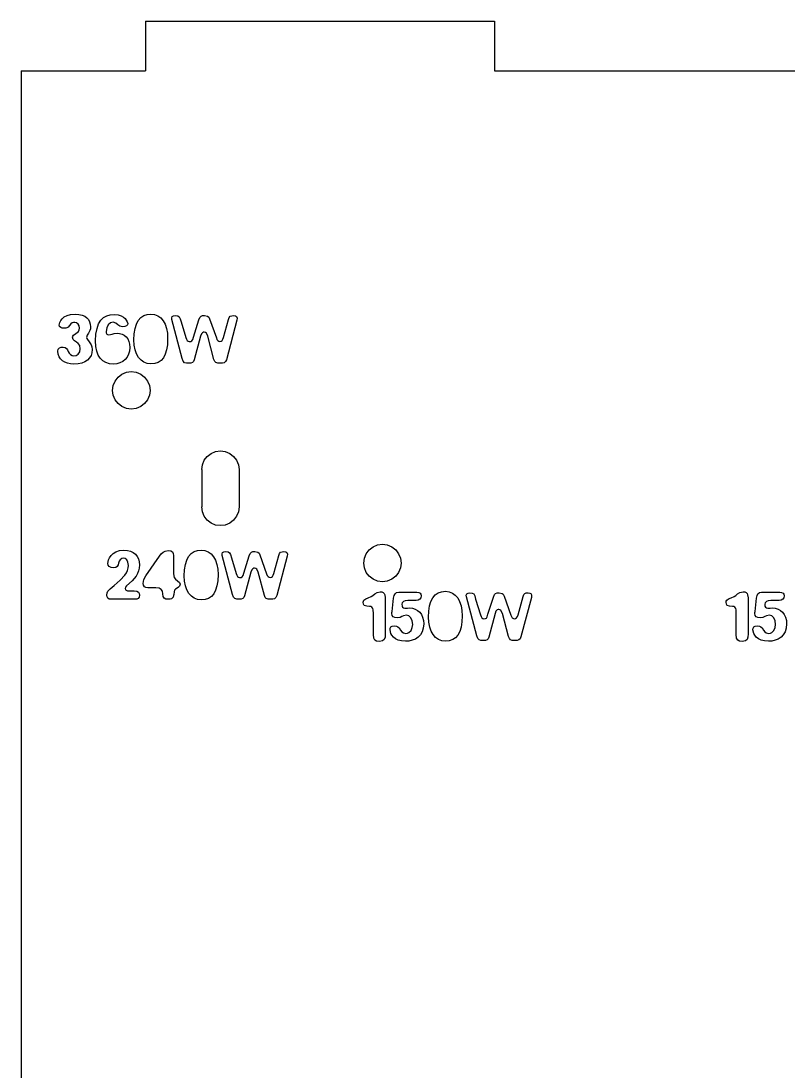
# Model space of a CAD drawing. Header units: metres. Extents: x 234 to 500, y 1534 to 1859.
# Drawn here: x 244.1 to 305.7, y 1705 to 1789.3 of the extents above; entities that cross this region are included whole.
import ezdxf

# ---------------------------------------------------------------- set-up
doc = ezdxf.new("R2010")
doc.units = ezdxf.units.M

msp = doc.modelspace()

# ---------------------------------------------------------------- linework, layer by layer
at = {"layer": 'COMPONENT1'}
for p, q in [((301.105, 1743.015, 0), (301.34, 1743.118, 0)), ((301.34, 1743.118, 0), (301.472, 1743.218, 0)), ((301.472, 1743.218, 0), (301.621, 1743.347, 0)), ((301.621, 1743.347, 0), (301.809, 1743.458, 0)), ((301.809, 1743.458, 0), (302.056, 1743.505, 0)), ((302.056, 1743.505, 0), (302.2, 1743.488, 0)), ((302.2, 1743.488, 0), (302.305, 1743.437, 0)), ((302.305, 1743.437, 0), (302.378, 1743.36, 0)), ((302.378, 1743.36, 0), (302.425, 1743.264, 0)), ((302.425, 1743.264, 0), (302.463, 1743.027, 0)), ((303.135, 1742.989, 0), (303.179, 1743.2, 0)), ((303.179, 1743.2, 0), (303.252, 1743.35, 0)), ((303.252, 1743.35, 0), (303.369, 1743.44, 0)), ((303.369, 1743.44, 0), (303.545, 1743.47, 0)), ((303.545, 1743.47, 0), (305, 1743.47, 0)), ((305, 1743.47, 0), (305.154, 1743.451, 0)), ((305.154, 1743.451, 0), (305.263, 1743.394, 0)), ((305.263, 1743.394, 0), (305.329, 1743.299, 0)), ((305.351, 1743.166, 0), (305.324, 1743.012, 0)), ((305.329, 1743.299, 0), (305.351, 1743.166, 0)), ((300.695, 1742.661, 0), (300.709, 1742.759, 0)), ((300.716, 1742.501, 0), (300.695, 1742.661, 0)), ((300.709, 1742.759, 0), (300.751, 1742.833, 0)), ((300.78, 1742.408, 0), (300.716, 1742.501, 0)), ((300.751, 1742.833, 0), (300.897, 1742.936, 0)), ((300.979, 1742.341, 0), (300.78, 1742.408, 0)), ((300.897, 1742.936, 0), (301.105, 1743.015, 0)), ((301.214, 1742.335, 0), (300.979, 1742.341, 0)), ((301.32, 1742.321, 0), (301.214, 1742.335, 0)), ((301.399, 1742.273, 0), (301.32, 1742.321, 0)), ((301.479, 1742.164, 0), (301.399, 1742.273, 0)), ((302.463, 1743.027, 0), (302.466, 1742.766, 0)), ((302.466, 1742.766, 0), (302.466, 1740.139, 0)), ((303.018, 1741.92, 0), (303.135, 1742.989, 0)), ((303.833, 1742.614, 0), (303.803, 1742.497, 0)), ((303.803, 1742.497, 0), (303.816, 1742.359, 0)), ((303.816, 1742.359, 0), (303.853, 1742.264, 0)), ((303.924, 1742.718, 0), (303.833, 1742.614, 0)), ((303.853, 1742.264, 0), (303.924, 1742.209, 0)), ((304.074, 1742.79, 0), (303.924, 1742.718, 0)), ((304.284, 1742.815, 0), (304.074, 1742.79, 0)), ((304.941, 1742.815, 0), (304.284, 1742.815, 0)), ((305.113, 1742.837, 0), (304.941, 1742.815, 0)), ((305.243, 1742.902, 0), (305.113, 1742.837, 0)), ((305.324, 1743.012, 0), (305.243, 1742.902, 0)), ((301.51, 1742.048, 0), (301.479, 1742.164, 0)), ((301.516, 1741.769, 0), (301.51, 1742.048, 0)), ((301.516, 1740.069, 0), (301.516, 1741.769, 0)), ((303.006, 1741.832, 0), (303.018, 1741.92, 0)), ((303.006, 1741.756, 0), (303.006, 1741.832, 0)), ((303.03, 1741.605, 0), (303.006, 1741.756, 0)), ((303.103, 1741.495, 0), (303.03, 1741.605, 0)), ((303.241, 1741.427, 0), (303.103, 1741.495, 0)), ((303.463, 1741.404, 0), (303.241, 1741.427, 0)), ((303.654, 1741.436, 0), (303.463, 1741.404, 0)), ((303.795, 1741.509, 0), (303.654, 1741.436, 0)), ((303.944, 1741.583, 0), (303.795, 1741.509, 0)), ((303.924, 1742.209, 0), (304.038, 1742.19, 0)), ((304.167, 1741.615, 0), (303.944, 1741.583, 0)), ((304.038, 1742.19, 0), (304.243, 1742.196, 0)), ((304.362, 1741.564, 0), (304.167, 1741.615, 0)), ((304.243, 1742.196, 0), (304.402, 1742.202, 0)), ((304.525, 1741.41, 0), (304.362, 1741.564, 0)), ((304.402, 1742.202, 0), (304.644, 1742.18, 0)), ((304.635, 1741.174, 0), (304.525, 1741.41, 0)), ((304.644, 1742.18, 0), (304.868, 1742.114, 0)), ((304.868, 1742.114, 0), (305.066, 1742.006, 0)), ((305.066, 1742.006, 0), (305.231, 1741.859, 0)), ((305.231, 1741.859, 0), (305.365, 1741.675, 0)), ((305.365, 1741.675, 0), (305.466, 1741.458, 0)), ((305.466, 1741.458, 0), (305.53, 1741.21, 0)), ((302.853, 1740.445, 0), (302.87, 1740.58, 0)), ((302.87, 1740.58, 0), (302.918, 1740.679, 0)), ((302.918, 1740.679, 0), (303.028, 1740.741, 0)), ((303.028, 1740.741, 0), (303.229, 1740.761, 0)), ((303.229, 1740.761, 0), (303.375, 1740.75, 0)), ((303.375, 1740.75, 0), (303.481, 1740.703, 0)), ((303.481, 1740.703, 0), (303.578, 1740.6, 0)), ((303.578, 1740.6, 0), (303.698, 1740.421, 0)), ((304.536, 1740.397, 0), (304.639, 1740.629, 0)), ((304.671, 1740.877, 0), (304.635, 1741.174, 0)), ((304.639, 1740.629, 0), (304.671, 1740.877, 0)), ((305.52, 1740.589, 0), (305.428, 1740.295, 0)), ((305.551, 1740.936, 0), (305.52, 1740.589, 0)), ((305.53, 1741.21, 0), (305.551, 1740.936, 0)), ((301.542, 1739.784, 0), (301.516, 1740.069, 0)), ((301.627, 1739.617, 0), (301.542, 1739.784, 0)), ((302.452, 1739.852, 0), (302.387, 1739.661, 0)), ((302.466, 1740.139, 0), (302.452, 1739.852, 0)), ((302.915, 1740.163, 0), (302.853, 1740.445, 0)), ((302.997, 1740.009, 0), (302.915, 1740.163, 0)), ((303.12, 1739.864, 0), (302.997, 1740.009, 0)), ((303.287, 1739.735, 0), (303.12, 1739.864, 0)), ((303.501, 1739.627, 0), (303.287, 1739.735, 0)), ((303.698, 1740.421, 0), (303.806, 1740.279, 0)), ((303.806, 1740.279, 0), (303.918, 1740.204, 0)), ((303.918, 1740.204, 0), (304.12, 1740.163, 0)), ((304.12, 1740.163, 0), (304.251, 1740.179, 0)), ((304.251, 1740.179, 0), (304.363, 1740.228, 0)), ((304.363, 1740.228, 0), (304.536, 1740.397, 0)), ((304.885, 1739.711, 0), (304.636, 1739.61, 0)), ((305.102, 1739.859, 0), (304.885, 1739.711, 0)), ((305.285, 1740.053, 0), (305.102, 1739.859, 0)), ((305.428, 1740.295, 0), (305.285, 1740.053, 0)), ((301.777, 1739.538, 0), (301.627, 1739.617, 0)), ((301.997, 1739.517, 0), (301.777, 1739.538, 0)), ((302.243, 1739.553, 0), (301.997, 1739.517, 0)), ((302.387, 1739.661, 0), (302.243, 1739.553, 0)), ((303.769, 1739.555, 0), (303.501, 1739.627, 0)), ((304.097, 1739.53, 0), (303.769, 1739.555, 0)), ((304.369, 1739.55, 0), (304.097, 1739.53, 0)), ((304.636, 1739.61, 0), (304.369, 1739.55, 0))]:
    msp.add_line(p, q, dxfattribs=at)
at = {"layer": 'COMPONENT10'}
for p, q in [((271.987, 1743.015, 0), (272.222, 1743.118, 0)), ((272.222, 1743.118, 0), (272.354, 1743.218, 0)), ((272.354, 1743.218, 0), (272.503, 1743.347, 0)), ((272.503, 1743.347, 0), (272.691, 1743.458, 0)), ((272.691, 1743.458, 0), (272.938, 1743.505, 0)), ((272.938, 1743.505, 0), (273.082, 1743.488, 0)), ((273.082, 1743.488, 0), (273.187, 1743.437, 0)), ((273.187, 1743.437, 0), (273.26, 1743.36, 0)), ((273.26, 1743.36, 0), (273.307, 1743.264, 0)), ((273.307, 1743.264, 0), (273.345, 1743.027, 0)), ((274.017, 1742.989, 0), (274.061, 1743.2, 0)), ((274.061, 1743.2, 0), (274.134, 1743.35, 0)), ((274.134, 1743.35, 0), (274.251, 1743.44, 0)), ((274.251, 1743.44, 0), (274.427, 1743.47, 0)), ((274.427, 1743.47, 0), (275.882, 1743.47, 0)), ((275.882, 1743.47, 0), (276.036, 1743.451, 0)), ((276.036, 1743.451, 0), (276.145, 1743.394, 0)), ((276.145, 1743.394, 0), (276.211, 1743.299, 0)), ((276.233, 1743.166, 0), (276.206, 1743.012, 0)), ((276.211, 1743.299, 0), (276.233, 1743.166, 0)), ((277.169, 1743.026, 0), (277.366, 1743.253, 0)), ((277.366, 1743.253, 0), (277.6, 1743.415, 0)), ((277.6, 1743.415, 0), (277.871, 1743.512, 0)), ((277.871, 1743.512, 0), (278.181, 1743.545, 0)), ((278.181, 1743.545, 0), (278.476, 1743.51, 0)), ((278.476, 1743.51, 0), (278.741, 1743.404, 0)), ((278.741, 1743.404, 0), (278.971, 1743.234, 0)), ((278.971, 1743.234, 0), (279.163, 1743.006, 0)), ((279.847, 1743.244, 0), (279.892, 1743.345, 0)), ((279.863, 1743.093, 0), (279.847, 1743.244, 0)), ((280.684, 1739.963, 0), (279.863, 1743.093, 0)), ((279.892, 1743.345, 0), (279.993, 1743.403, 0)), ((279.993, 1743.403, 0), (280.144, 1743.422, 0)), ((280.144, 1743.422, 0), (280.329, 1743.404, 0)), ((280.329, 1743.404, 0), (280.452, 1743.331, 0)), ((280.452, 1743.331, 0), (280.534, 1743.172, 0)), ((280.534, 1743.172, 0), (280.602, 1742.906, 0)), ((281.587, 1741.698, 0), (282.033, 1743.082, 0)), ((282.033, 1743.082, 0), (282.106, 1743.272, 0)), ((282.106, 1743.272, 0), (282.203, 1743.375, 0)), ((282.203, 1743.375, 0), (282.326, 1743.416, 0)), ((282.326, 1743.416, 0), (282.478, 1743.422, 0)), ((282.478, 1743.422, 0), (282.728, 1743.378, 0)), ((282.728, 1743.378, 0), (282.822, 1743.302, 0)), ((282.822, 1743.302, 0), (282.889, 1743.164, 0)), ((282.889, 1743.164, 0), (283.428, 1741.627, 0)), ((284.003, 1741.651, 0), (284.402, 1743.117, 0)), ((284.402, 1743.117, 0), (284.461, 1743.272, 0)), ((284.461, 1743.272, 0), (284.545, 1743.363, 0)), ((284.545, 1743.363, 0), (284.66, 1743.407, 0)), ((284.66, 1743.407, 0), (284.812, 1743.422, 0)), ((284.812, 1743.422, 0), (284.961, 1743.4, 0)), ((284.961, 1743.4, 0), (285.056, 1743.337, 0)), ((285.056, 1743.337, 0), (285.093, 1743.222, 0)), ((285.093, 1743.222, 0), (285.07, 1743.047, 0)), ((271.577, 1742.661, 0), (271.591, 1742.759, 0)), ((271.598, 1742.501, 0), (271.577, 1742.661, 0)), ((271.591, 1742.759, 0), (271.633, 1742.833, 0)), ((271.662, 1742.408, 0), (271.598, 1742.501, 0)), ((271.633, 1742.833, 0), (271.779, 1742.936, 0)), ((271.861, 1742.341, 0), (271.662, 1742.408, 0)), ((271.779, 1742.936, 0), (271.987, 1743.015, 0)), ((272.096, 1742.335, 0), (271.861, 1742.341, 0)), ((272.202, 1742.321, 0), (272.096, 1742.335, 0)), ((272.281, 1742.273, 0), (272.202, 1742.321, 0)), ((272.361, 1742.164, 0), (272.281, 1742.273, 0)), ((273.345, 1743.027, 0), (273.348, 1742.766, 0)), ((273.348, 1742.766, 0), (273.348, 1740.139, 0)), ((273.9, 1741.92, 0), (274.017, 1742.989, 0)), ((274.715, 1742.614, 0), (274.685, 1742.497, 0)), ((274.685, 1742.497, 0), (274.698, 1742.359, 0)), ((274.698, 1742.359, 0), (274.735, 1742.264, 0)), ((274.806, 1742.718, 0), (274.715, 1742.614, 0)), ((274.735, 1742.264, 0), (274.806, 1742.209, 0)), ((274.956, 1742.79, 0), (274.806, 1742.718, 0)), ((275.166, 1742.815, 0), (274.956, 1742.79, 0)), ((275.823, 1742.815, 0), (275.166, 1742.815, 0)), ((275.995, 1742.837, 0), (275.823, 1742.815, 0)), ((276.125, 1742.902, 0), (275.995, 1742.837, 0)), ((276.206, 1743.012, 0), (276.125, 1742.902, 0)), ((276.837, 1741.96, 0), (276.903, 1742.379, 0)), ((276.903, 1742.379, 0), (277.014, 1742.735, 0)), ((277.014, 1742.735, 0), (277.169, 1743.026, 0)), ((279.163, 1743.006, 0), (279.316, 1742.721, 0)), ((279.316, 1742.721, 0), (279.43, 1742.384, 0)), ((279.43, 1742.384, 0), (279.5, 1741.999, 0)), ((280.602, 1742.906, 0), (280.989, 1741.651, 0)), ((285.07, 1743.047, 0), (284.238, 1739.881, 0)), ((272.392, 1742.048, 0), (272.361, 1742.164, 0)), ((272.398, 1741.769, 0), (272.392, 1742.048, 0)), ((272.398, 1740.069, 0), (272.398, 1741.769, 0)), ((273.888, 1741.832, 0), (273.9, 1741.92, 0)), ((273.888, 1741.756, 0), (273.888, 1741.832, 0)), ((273.912, 1741.605, 0), (273.888, 1741.756, 0)), ((273.985, 1741.495, 0), (273.912, 1741.605, 0)), ((274.123, 1741.427, 0), (273.985, 1741.495, 0)), ((274.345, 1741.404, 0), (274.123, 1741.427, 0)), ((274.536, 1741.436, 0), (274.345, 1741.404, 0)), ((274.677, 1741.509, 0), (274.536, 1741.436, 0)), ((274.826, 1741.583, 0), (274.677, 1741.509, 0)), ((274.806, 1742.209, 0), (274.92, 1742.19, 0)), ((275.049, 1741.615, 0), (274.826, 1741.583, 0)), ((274.92, 1742.19, 0), (275.125, 1742.196, 0)), ((275.244, 1741.564, 0), (275.049, 1741.615, 0)), ((275.125, 1742.196, 0), (275.284, 1742.202, 0)), ((275.407, 1741.41, 0), (275.244, 1741.564, 0)), ((275.284, 1742.202, 0), (275.526, 1742.18, 0)), ((275.517, 1741.174, 0), (275.407, 1741.41, 0)), ((275.526, 1742.18, 0), (275.75, 1742.114, 0)), ((275.75, 1742.114, 0), (275.948, 1742.006, 0)), ((275.948, 1742.006, 0), (276.113, 1741.859, 0)), ((276.113, 1741.859, 0), (276.247, 1741.675, 0)), ((276.247, 1741.675, 0), (276.348, 1741.458, 0)), ((276.348, 1741.458, 0), (276.412, 1741.21, 0)), ((276.815, 1741.476, 0), (276.837, 1741.96, 0)), ((276.84, 1741.056, 0), (276.815, 1741.476, 0)), ((279.5, 1741.999, 0), (279.524, 1741.57, 0)), ((279.524, 1741.57, 0), (279.503, 1741.082, 0)), ((280.989, 1741.651, 0), (281.034, 1741.516, 0)), ((281.034, 1741.516, 0), (281.097, 1741.416, 0)), ((281.097, 1741.416, 0), (281.174, 1741.355, 0)), ((281.385, 1741.346, 0), (281.47, 1741.393, 0)), ((281.47, 1741.393, 0), (281.531, 1741.501, 0)), ((281.531, 1741.501, 0), (281.587, 1741.698, 0)), ((282.162, 1741.757, 0), (281.657, 1739.869, 0)), ((282.232, 1741.942, 0), (282.162, 1741.757, 0)), ((282.317, 1742.042, 0), (282.232, 1741.942, 0)), ((282.396, 1742.08, 0), (282.317, 1742.042, 0)), ((282.455, 1742.086, 0), (282.396, 1742.08, 0)), ((282.548, 1742.065, 0), (282.455, 1742.086, 0)), ((282.628, 1742.004, 0), (282.548, 1742.065, 0)), ((282.748, 1741.769, 0), (282.628, 1742.004, 0)), ((283.241, 1739.904, 0), (282.748, 1741.769, 0)), ((283.428, 1741.627, 0), (283.474, 1741.506, 0)), ((283.474, 1741.506, 0), (283.543, 1741.413, 0)), ((283.543, 1741.413, 0), (283.627, 1741.354, 0)), ((283.807, 1741.355, 0), (283.889, 1741.416, 0)), ((283.889, 1741.416, 0), (283.957, 1741.516, 0)), ((283.957, 1741.516, 0), (284.003, 1741.651, 0)), ((273.735, 1740.445, 0), (273.752, 1740.58, 0)), ((273.752, 1740.58, 0), (273.8, 1740.679, 0)), ((273.8, 1740.679, 0), (273.91, 1740.741, 0)), ((273.91, 1740.741, 0), (274.111, 1740.761, 0)), ((274.111, 1740.761, 0), (274.257, 1740.75, 0)), ((274.257, 1740.75, 0), (274.363, 1740.703, 0)), ((274.363, 1740.703, 0), (274.46, 1740.6, 0)), ((274.46, 1740.6, 0), (274.58, 1740.421, 0)), ((275.418, 1740.397, 0), (275.521, 1740.629, 0)), ((275.553, 1740.877, 0), (275.517, 1741.174, 0)), ((275.521, 1740.629, 0), (275.553, 1740.877, 0)), ((276.402, 1740.589, 0), (276.31, 1740.295, 0)), ((276.433, 1740.936, 0), (276.402, 1740.589, 0)), ((276.412, 1741.21, 0), (276.433, 1740.936, 0)), ((276.914, 1740.676, 0), (276.84, 1741.056, 0)), ((277.033, 1740.343, 0), (276.914, 1740.676, 0)), ((279.439, 1740.664, 0), (279.333, 1740.313, 0)), ((279.503, 1741.082, 0), (279.439, 1740.664, 0)), ((281.174, 1741.355, 0), (281.259, 1741.334, 0)), ((281.259, 1741.334, 0), (281.385, 1741.346, 0)), ((283.627, 1741.354, 0), (283.721, 1741.334, 0)), ((283.721, 1741.334, 0), (283.807, 1741.355, 0)), ((272.424, 1739.784, 0), (272.398, 1740.069, 0)), ((272.509, 1739.617, 0), (272.424, 1739.784, 0)), ((273.334, 1739.852, 0), (273.269, 1739.661, 0)), ((273.348, 1740.139, 0), (273.334, 1739.852, 0)), ((273.797, 1740.163, 0), (273.735, 1740.445, 0)), ((273.879, 1740.009, 0), (273.797, 1740.163, 0)), ((274.002, 1739.864, 0), (273.879, 1740.009, 0)), ((274.169, 1739.735, 0), (274.002, 1739.864, 0)), ((274.383, 1739.627, 0), (274.169, 1739.735, 0)), ((274.58, 1740.421, 0), (274.688, 1740.279, 0)), ((274.688, 1740.279, 0), (274.8, 1740.204, 0)), ((274.8, 1740.204, 0), (275.002, 1740.163, 0)), ((275.002, 1740.163, 0), (275.133, 1740.179, 0)), ((275.133, 1740.179, 0), (275.245, 1740.228, 0)), ((275.245, 1740.228, 0), (275.418, 1740.397, 0)), ((275.767, 1739.711, 0), (275.518, 1739.61, 0)), ((275.984, 1739.859, 0), (275.767, 1739.711, 0)), ((276.167, 1740.053, 0), (275.984, 1739.859, 0)), ((276.31, 1740.295, 0), (276.167, 1740.053, 0)), ((277.19, 1740.064, 0), (277.033, 1740.343, 0)), ((277.384, 1739.84, 0), (277.19, 1740.064, 0)), ((277.615, 1739.674, 0), (277.384, 1739.84, 0)), ((278.992, 1739.815, 0), (278.759, 1739.66, 0)), ((279.184, 1740.031, 0), (278.992, 1739.815, 0)), ((279.333, 1740.313, 0), (279.184, 1740.031, 0)), ((280.769, 1739.752, 0), (280.684, 1739.963, 0)), ((280.883, 1739.641, 0), (280.769, 1739.752, 0)), ((281.602, 1739.731, 0), (281.517, 1739.643, 0)), ((281.657, 1739.869, 0), (281.602, 1739.731, 0)), ((283.307, 1739.744, 0), (283.241, 1739.904, 0)), ((283.399, 1739.649, 0), (283.307, 1739.744, 0)), ((284.167, 1739.723, 0), (284.062, 1739.638, 0)), ((284.238, 1739.881, 0), (284.167, 1739.723, 0)), ((272.659, 1739.538, 0), (272.509, 1739.617, 0)), ((272.879, 1739.517, 0), (272.659, 1739.538, 0)), ((273.125, 1739.553, 0), (272.879, 1739.517, 0)), ((273.269, 1739.661, 0), (273.125, 1739.553, 0)), ((274.651, 1739.555, 0), (274.383, 1739.627, 0)), ((274.979, 1739.53, 0), (274.651, 1739.555, 0)), ((275.251, 1739.55, 0), (274.979, 1739.53, 0)), ((275.518, 1739.61, 0), (275.251, 1739.55, 0)), ((277.877, 1739.571, 0), (277.615, 1739.674, 0)), ((278.163, 1739.536, 0), (277.877, 1739.571, 0)), ((278.482, 1739.567, 0), (278.163, 1739.536, 0)), ((278.759, 1739.66, 0), (278.482, 1739.567, 0)), ((281.024, 1739.597, 0), (280.883, 1739.641, 0)), ((281.188, 1739.588, 0), (281.024, 1739.597, 0)), ((281.382, 1739.599, 0), (281.188, 1739.588, 0)), ((281.517, 1739.643, 0), (281.382, 1739.599, 0)), ((283.538, 1739.603, 0), (283.399, 1739.649, 0)), ((283.745, 1739.588, 0), (283.538, 1739.603, 0)), ((283.921, 1739.6, 0), (283.745, 1739.588, 0)), ((284.062, 1739.638, 0), (283.921, 1739.6, 0))]:
    msp.add_line(p, q, dxfattribs=at)
at = {"layer": 'COMPONENT2'}
for p, q in [((251.351, 1746.418, 0), (251.523, 1746.582, 0)), ((251.523, 1746.582, 0), (251.744, 1746.722, 0)), ((251.744, 1746.722, 0), (252.022, 1746.819, 0)), ((252.022, 1746.819, 0), (252.366, 1746.851, 0)), ((252.366, 1746.851, 0), (252.658, 1746.828, 0)), ((252.658, 1746.828, 0), (252.914, 1746.76, 0)), ((252.914, 1746.76, 0), (253.131, 1746.652, 0)), ((253.131, 1746.652, 0), (253.309, 1746.511, 0)), ((253.309, 1746.511, 0), (253.448, 1746.338, 0)), ((255.228, 1746.359, 0), (255.372, 1746.553, 0)), ((255.372, 1746.553, 0), (255.519, 1746.691, 0)), ((255.519, 1746.691, 0), (255.7, 1746.776, 0)), ((255.7, 1746.776, 0), (255.944, 1746.805, 0)), ((255.944, 1746.805, 0), (256.136, 1746.78, 0)), ((256.136, 1746.78, 0), (256.266, 1746.705, 0)), ((256.266, 1746.705, 0), (256.341, 1746.584, 0)), ((256.341, 1746.584, 0), (256.366, 1746.418, 0)), ((257.575, 1746.338, 0), (257.772, 1746.565, 0)), ((257.772, 1746.565, 0), (258.006, 1746.727, 0)), ((258.006, 1746.727, 0), (258.277, 1746.824, 0)), ((258.277, 1746.824, 0), (258.587, 1746.857, 0)), ((258.587, 1746.857, 0), (258.882, 1746.821, 0)), ((258.882, 1746.821, 0), (259.147, 1746.716, 0)), ((259.147, 1746.716, 0), (259.377, 1746.546, 0)), ((259.377, 1746.546, 0), (259.569, 1746.317, 0)), ((260.253, 1746.556, 0), (260.298, 1746.657, 0)), ((260.269, 1746.405, 0), (260.253, 1746.556, 0)), ((260.298, 1746.657, 0), (260.399, 1746.714, 0)), ((260.399, 1746.714, 0), (260.55, 1746.734, 0)), ((260.55, 1746.734, 0), (260.735, 1746.716, 0)), ((260.735, 1746.716, 0), (260.858, 1746.643, 0)), ((260.858, 1746.643, 0), (260.94, 1746.484, 0)), ((260.94, 1746.484, 0), (261.008, 1746.218, 0)), ((262.439, 1746.393, 0), (262.512, 1746.584, 0)), ((262.512, 1746.584, 0), (262.609, 1746.687, 0)), ((262.609, 1746.687, 0), (262.732, 1746.728, 0)), ((262.732, 1746.728, 0), (262.884, 1746.734, 0)), ((262.884, 1746.734, 0), (263.134, 1746.69, 0)), ((263.134, 1746.69, 0), (263.228, 1746.614, 0)), ((263.228, 1746.614, 0), (263.295, 1746.476, 0)), ((263.295, 1746.476, 0), (263.834, 1744.939, 0)), ((264.808, 1746.429, 0), (264.867, 1746.584, 0)), ((264.867, 1746.584, 0), (264.951, 1746.675, 0)), ((264.951, 1746.675, 0), (265.066, 1746.719, 0)), ((265.066, 1746.719, 0), (265.218, 1746.734, 0)), ((265.218, 1746.734, 0), (265.367, 1746.712, 0)), ((265.367, 1746.712, 0), (265.462, 1746.649, 0)), ((265.462, 1746.649, 0), (265.499, 1746.533, 0)), ((265.499, 1746.533, 0), (265.476, 1746.358, 0)), ((251.087, 1745.773, 0), (251.146, 1746.06, 0)), ((251.117, 1745.632, 0), (251.087, 1745.773, 0)), ((251.207, 1745.524, 0), (251.117, 1745.632, 0)), ((251.146, 1746.06, 0), (251.226, 1746.241, 0)), ((251.226, 1746.241, 0), (251.351, 1746.418, 0)), ((251.908, 1745.662, 0), (251.844, 1745.544, 0)), ((251.943, 1745.797, 0), (251.908, 1745.662, 0)), ((251.996, 1745.953, 0), (251.943, 1745.797, 0)), ((252.084, 1746.081, 0), (251.996, 1745.953, 0)), ((252.201, 1746.167, 0), (252.084, 1746.081, 0)), ((252.342, 1746.195, 0), (252.201, 1746.167, 0)), ((252.483, 1746.166, 0), (252.342, 1746.195, 0)), ((252.612, 1746.069, 0), (252.483, 1746.166, 0)), ((252.706, 1745.887, 0), (252.612, 1746.069, 0)), ((252.741, 1745.609, 0), (252.706, 1745.887, 0)), ((252.723, 1745.416, 0), (252.741, 1745.609, 0)), ((253.448, 1746.338, 0), (253.549, 1746.138, 0)), ((253.549, 1746.138, 0), (253.611, 1745.916, 0)), ((253.611, 1745.916, 0), (253.631, 1745.678, 0)), ((253.631, 1745.678, 0), (253.614, 1745.412, 0)), ((254.138, 1744.788, 0), (255.228, 1746.359, 0)), ((256.366, 1746.418, 0), (256.366, 1744.975, 0)), ((257.243, 1745.272, 0), (257.309, 1745.691, 0)), ((257.309, 1745.691, 0), (257.42, 1746.047, 0)), ((257.42, 1746.047, 0), (257.575, 1746.338, 0)), ((259.569, 1746.317, 0), (259.722, 1746.033, 0)), ((259.722, 1746.033, 0), (259.836, 1745.696, 0)), ((259.836, 1745.696, 0), (259.906, 1745.311, 0)), ((261.09, 1743.275, 0), (260.269, 1746.405, 0)), ((261.008, 1746.218, 0), (261.395, 1744.963, 0)), ((261.993, 1745.01, 0), (262.439, 1746.393, 0)), ((264.409, 1744.963, 0), (264.808, 1746.429, 0)), ((265.476, 1746.358, 0), (264.644, 1743.193, 0)), ((251.358, 1745.456, 0), (251.207, 1745.524, 0)), ((251.568, 1745.433, 0), (251.358, 1745.456, 0)), ((251.735, 1745.462, 0), (251.568, 1745.433, 0)), ((251.844, 1745.544, 0), (251.735, 1745.462, 0)), ((252.091, 1744.444, 0), (252.451, 1744.844, 0)), ((252.451, 1744.844, 0), (252.578, 1745.033, 0)), ((252.578, 1745.033, 0), (252.668, 1745.224, 0)), ((252.668, 1745.224, 0), (252.723, 1745.416, 0)), ((253.365, 1744.763, 0), (253.037, 1744.382, 0)), ((253.48, 1744.963, 0), (253.365, 1744.763, 0)), ((253.564, 1745.177, 0), (253.48, 1744.963, 0)), ((253.614, 1745.412, 0), (253.564, 1745.177, 0)), ((253.974, 1744.477, 0), (254.138, 1744.788, 0)), ((256.366, 1744.975, 0), (256.374, 1744.794, 0)), ((256.374, 1744.794, 0), (256.415, 1744.638, 0)), ((257.221, 1744.788, 0), (257.243, 1745.272, 0)), ((257.246, 1744.368, 0), (257.221, 1744.788, 0)), ((259.906, 1745.311, 0), (259.93, 1744.882, 0)), ((259.93, 1744.882, 0), (259.909, 1744.394, 0)), ((261.395, 1744.963, 0), (261.44, 1744.828, 0)), ((261.44, 1744.828, 0), (261.503, 1744.728, 0)), ((261.876, 1744.705, 0), (261.937, 1744.813, 0)), ((261.937, 1744.813, 0), (261.993, 1745.01, 0)), ((262.568, 1745.069, 0), (262.063, 1743.181, 0)), ((262.638, 1745.254, 0), (262.568, 1745.069, 0)), ((262.723, 1745.354, 0), (262.638, 1745.254, 0)), ((262.802, 1745.392, 0), (262.723, 1745.354, 0)), ((262.861, 1745.398, 0), (262.802, 1745.392, 0)), ((262.954, 1745.377, 0), (262.861, 1745.398, 0)), ((263.034, 1745.316, 0), (262.954, 1745.377, 0)), ((263.154, 1745.081, 0), (263.034, 1745.316, 0)), ((263.647, 1743.216, 0), (263.154, 1745.081, 0)), ((263.834, 1744.939, 0), (263.88, 1744.818, 0)), ((263.88, 1744.818, 0), (263.949, 1744.725, 0)), ((264.295, 1744.728, 0), (264.363, 1744.828, 0)), ((264.363, 1744.828, 0), (264.409, 1744.963, 0)), ((251.272, 1743.735, 0), (251.592, 1744.002, 0)), ((251.592, 1744.002, 0), (252.091, 1744.444, 0)), ((252.589, 1743.977, 0), (252.495, 1743.869, 0)), ((253.037, 1744.382, 0), (252.589, 1743.977, 0)), ((253.927, 1744.166, 0), (253.974, 1744.477, 0)), ((253.95, 1744.023, 0), (253.927, 1744.166, 0)), ((254.02, 1743.911, 0), (253.95, 1744.023, 0)), ((254.138, 1743.839, 0), (254.02, 1743.911, 0)), ((256.415, 1744.638, 0), (256.509, 1744.503, 0)), ((256.509, 1744.503, 0), (256.682, 1744.389, 0)), ((256.682, 1744.389, 0), (256.835, 1744.257, 0)), ((256.852, 1743.967, 0), (256.77, 1743.873, 0)), ((256.835, 1744.257, 0), (256.881, 1744.108, 0)), ((256.881, 1744.108, 0), (256.852, 1743.967, 0)), ((257.32, 1743.988, 0), (257.246, 1744.368, 0)), ((257.439, 1743.655, 0), (257.32, 1743.988, 0)), ((259.845, 1743.975, 0), (259.739, 1743.625, 0)), ((259.909, 1744.394, 0), (259.845, 1743.975, 0)), ((261.503, 1744.728, 0), (261.58, 1744.666, 0)), ((261.58, 1744.666, 0), (261.665, 1744.646, 0)), ((261.665, 1744.646, 0), (261.791, 1744.658, 0)), ((261.791, 1744.658, 0), (261.876, 1744.705, 0)), ((263.949, 1744.725, 0), (264.033, 1744.666, 0)), ((264.033, 1744.666, 0), (264.127, 1744.646, 0)), ((264.127, 1744.646, 0), (264.213, 1744.666, 0)), ((264.213, 1744.666, 0), (264.295, 1744.728, 0)), ((251.017, 1743.228, 0), (251.032, 1743.413, 0)), ((251.038, 1743.092, 0), (251.017, 1743.228, 0)), ((251.032, 1743.413, 0), (251.102, 1743.562, 0)), ((251.099, 1742.988, 0), (251.038, 1743.092, 0)), ((251.102, 1743.562, 0), (251.272, 1743.735, 0)), ((252.495, 1743.869, 0), (252.472, 1743.766, 0)), ((252.472, 1743.766, 0), (252.519, 1743.649, 0)), ((252.519, 1743.649, 0), (252.656, 1743.59, 0)), ((252.656, 1743.59, 0), (252.885, 1743.57, 0)), ((252.885, 1743.57, 0), (253.21, 1743.567, 0)), ((253.21, 1743.567, 0), (253.412, 1743.543, 0)), ((253.412, 1743.543, 0), (253.541, 1743.47, 0)), ((253.607, 1743.08, 0), (253.535, 1742.976, 0)), ((253.541, 1743.47, 0), (253.609, 1743.364, 0)), ((253.631, 1743.239, 0), (253.607, 1743.08, 0)), ((253.609, 1743.364, 0), (253.631, 1743.239, 0)), ((254.302, 1743.814, 0), (254.138, 1743.839, 0)), ((254.947, 1743.814, 0), (254.302, 1743.814, 0)), ((255.21, 1743.784, 0), (254.947, 1743.814, 0)), ((255.378, 1743.694, 0), (255.21, 1743.784, 0)), ((255.468, 1743.547, 0), (255.378, 1743.694, 0)), ((255.498, 1743.345, 0), (255.468, 1743.547, 0)), ((255.525, 1743.128, 0), (255.498, 1743.345, 0)), ((255.607, 1742.993, 0), (255.525, 1743.128, 0)), ((256.33, 1743.067, 0), (256.207, 1742.949, 0)), ((256.368, 1743.202, 0), (256.33, 1743.067, 0)), ((256.377, 1743.298, 0), (256.368, 1743.202, 0)), ((256.409, 1743.512, 0), (256.377, 1743.298, 0)), ((256.447, 1743.625, 0), (256.409, 1743.512, 0)), ((256.518, 1743.709, 0), (256.447, 1743.625, 0)), ((256.653, 1743.797, 0), (256.518, 1743.709, 0)), ((256.77, 1743.873, 0), (256.653, 1743.797, 0)), ((257.596, 1743.376, 0), (257.439, 1743.655, 0)), ((257.79, 1743.152, 0), (257.596, 1743.376, 0)), ((258.021, 1742.986, 0), (257.79, 1743.152, 0)), ((259.398, 1743.127, 0), (259.165, 1742.972, 0)), ((259.59, 1743.343, 0), (259.398, 1743.127, 0)), ((259.739, 1743.625, 0), (259.59, 1743.343, 0)), ((261.175, 1743.064, 0), (261.09, 1743.275, 0)), ((262.063, 1743.181, 0), (262.008, 1743.043, 0)), ((263.713, 1743.056, 0), (263.647, 1743.216, 0)), ((264.644, 1743.193, 0), (264.573, 1743.035, 0)), ((251.199, 1742.922, 0), (251.099, 1742.988, 0)), ((251.334, 1742.9, 0), (251.199, 1742.922, 0)), ((253.28, 1742.9, 0), (251.334, 1742.9, 0)), ((253.422, 1742.919, 0), (253.28, 1742.9, 0)), ((253.535, 1742.976, 0), (253.422, 1742.919, 0)), ((255.745, 1742.923, 0), (255.607, 1742.993, 0)), ((255.944, 1742.9, 0), (255.745, 1742.923, 0)), ((256.097, 1742.912, 0), (255.944, 1742.9, 0)), ((256.207, 1742.949, 0), (256.097, 1742.912, 0)), ((258.283, 1742.882, 0), (258.021, 1742.986, 0)), ((258.569, 1742.848, 0), (258.283, 1742.882, 0)), ((258.888, 1742.879, 0), (258.569, 1742.848, 0)), ((259.165, 1742.972, 0), (258.888, 1742.879, 0)), ((261.289, 1742.952, 0), (261.175, 1743.064, 0)), ((261.43, 1742.908, 0), (261.289, 1742.952, 0)), ((261.594, 1742.9, 0), (261.43, 1742.908, 0)), ((261.788, 1742.911, 0), (261.594, 1742.9, 0)), ((261.923, 1742.955, 0), (261.788, 1742.911, 0)), ((262.008, 1743.043, 0), (261.923, 1742.955, 0)), ((263.805, 1742.961, 0), (263.713, 1743.056, 0)), ((263.944, 1742.915, 0), (263.805, 1742.961, 0)), ((264.151, 1742.9, 0), (263.944, 1742.915, 0)), ((264.327, 1742.912, 0), (264.151, 1742.9, 0)), ((264.468, 1742.949, 0), (264.327, 1742.912, 0)), ((264.573, 1743.035, 0), (264.468, 1742.949, 0))]:
    msp.add_line(p, q, dxfattribs=at)
at = {"layer": 'COMPONENT6'}
for p, q in [((247.196, 1764.916, 0), (247.245, 1765.126, 0)), ((247.245, 1765.126, 0), (247.317, 1765.274, 0)), ((247.317, 1765.274, 0), (247.433, 1765.422, 0)), ((247.433, 1765.422, 0), (247.598, 1765.562, 0)), ((247.598, 1765.562, 0), (247.817, 1765.683, 0)), ((247.817, 1765.683, 0), (248.102, 1765.766, 0)), ((248.134, 1765.015, 0), (248.005, 1764.869, 0)), ((248.102, 1765.766, 0), (248.462, 1765.794, 0)), ((248.234, 1765.094, 0), (248.134, 1765.015, 0)), ((248.327, 1765.124, 0), (248.234, 1765.094, 0)), ((248.439, 1765.127, 0), (248.327, 1765.124, 0)), ((248.585, 1765.094, 0), (248.439, 1765.127, 0)), ((248.462, 1765.794, 0), (248.763, 1765.775, 0)), ((248.706, 1764.995, 0), (248.585, 1765.094, 0)), ((248.787, 1764.847, 0), (248.706, 1764.995, 0)), ((248.763, 1765.775, 0), (249.019, 1765.718, 0)), ((249.019, 1765.718, 0), (249.233, 1765.626, 0)), ((249.233, 1765.626, 0), (249.406, 1765.504, 0)), ((249.406, 1765.504, 0), (249.538, 1765.353, 0)), ((249.538, 1765.353, 0), (249.631, 1765.178, 0)), ((249.631, 1765.178, 0), (249.686, 1764.984, 0)), ((249.686, 1764.984, 0), (249.705, 1764.774, 0)), ((250.223, 1764.643, 0), (250.353, 1765.011, 0)), ((250.353, 1765.011, 0), (250.528, 1765.302, 0)), ((250.528, 1765.302, 0), (250.744, 1765.518, 0)), ((250.744, 1765.518, 0), (251, 1765.662, 0)), ((251, 1765.662, 0), (251.289, 1765.744, 0)), ((251.314, 1765.082, 0), (251.129, 1764.927, 0)), ((251.289, 1765.744, 0), (251.604, 1765.771, 0)), ((251.522, 1765.138, 0), (251.314, 1765.082, 0)), ((251.727, 1765.079, 0), (251.522, 1765.138, 0)), ((251.604, 1765.771, 0), (251.913, 1765.745, 0)), ((251.897, 1764.939, 0), (251.727, 1765.079, 0)), ((251.913, 1765.745, 0), (252.158, 1765.668, 0)), ((252.158, 1765.668, 0), (252.347, 1765.558, 0)), ((252.347, 1765.558, 0), (252.487, 1765.434, 0)), ((252.487, 1765.434, 0), (252.642, 1765.182, 0)), ((252.642, 1765.182, 0), (252.683, 1765.033, 0)), ((252.683, 1765.033, 0), (252.66, 1764.927, 0)), ((253.271, 1764.634, 0), (253.382, 1764.989, 0)), ((253.382, 1764.989, 0), (253.537, 1765.281, 0)), ((253.537, 1765.281, 0), (253.733, 1765.508, 0)), ((253.733, 1765.508, 0), (253.967, 1765.67, 0)), ((253.967, 1765.67, 0), (254.239, 1765.767, 0)), ((254.239, 1765.767, 0), (254.549, 1765.799, 0)), ((254.549, 1765.799, 0), (254.844, 1765.764, 0)), ((254.844, 1765.764, 0), (255.109, 1765.659, 0)), ((255.109, 1765.659, 0), (255.339, 1765.489, 0)), ((255.339, 1765.489, 0), (255.531, 1765.26, 0)), ((255.531, 1765.26, 0), (255.684, 1764.976, 0)), ((256.214, 1765.499, 0), (256.26, 1765.6, 0)), ((256.231, 1765.348, 0), (256.214, 1765.499, 0)), ((257.051, 1762.218, 0), (256.231, 1765.348, 0)), ((256.26, 1765.6, 0), (256.361, 1765.657, 0)), ((256.361, 1765.657, 0), (256.512, 1765.676, 0)), ((256.512, 1765.676, 0), (256.697, 1765.659, 0)), ((256.697, 1765.659, 0), (256.82, 1765.585, 0)), ((256.82, 1765.585, 0), (256.902, 1765.427, 0)), ((256.902, 1765.427, 0), (256.969, 1765.16, 0)), ((256.969, 1765.16, 0), (257.356, 1763.905, 0)), ((257.955, 1763.952, 0), (258.4, 1765.336, 0)), ((258.4, 1765.336, 0), (258.474, 1765.527, 0)), ((258.474, 1765.527, 0), (258.57, 1765.629, 0)), ((258.57, 1765.629, 0), (258.693, 1765.671, 0)), ((258.693, 1765.671, 0), (258.846, 1765.676, 0)), ((258.846, 1765.676, 0), (259.095, 1765.632, 0)), ((259.095, 1765.632, 0), (259.19, 1765.557, 0)), ((259.19, 1765.557, 0), (259.256, 1765.418, 0)), ((259.256, 1765.418, 0), (259.796, 1763.882, 0)), ((260.371, 1763.905, 0), (260.769, 1765.371, 0)), ((261.438, 1765.301, 0), (260.605, 1762.136, 0)), ((260.769, 1765.371, 0), (260.829, 1765.527, 0)), ((260.829, 1765.527, 0), (260.913, 1765.618, 0)), ((260.913, 1765.618, 0), (261.028, 1765.662, 0)), ((261.028, 1765.662, 0), (261.18, 1765.676, 0)), ((261.18, 1765.676, 0), (261.329, 1765.655, 0)), ((261.329, 1765.655, 0), (261.423, 1765.591, 0)), ((261.423, 1765.591, 0), (261.46, 1765.476, 0)), ((261.46, 1765.476, 0), (261.438, 1765.301, 0)), ((247.223, 1764.81, 0), (247.196, 1764.916, 0)), ((247.307, 1764.728, 0), (247.223, 1764.81, 0)), ((247.429, 1764.675, 0), (247.307, 1764.728, 0)), ((247.571, 1764.658, 0), (247.429, 1764.675, 0)), ((247.712, 1764.663, 0), (247.571, 1764.658, 0)), ((247.814, 1764.69, 0), (247.712, 1764.663, 0)), ((247.902, 1764.751, 0), (247.814, 1764.69, 0)), ((248.005, 1764.869, 0), (247.902, 1764.751, 0)), ((248.339, 1764.106, 0), (248.533, 1764.241, 0)), ((248.533, 1764.241, 0), (248.726, 1764.405, 0)), ((248.726, 1764.405, 0), (248.792, 1764.518, 0)), ((248.814, 1764.669, 0), (248.787, 1764.847, 0)), ((248.792, 1764.518, 0), (248.814, 1764.669, 0)), ((249.538, 1764.27, 0), (249.426, 1764.103, 0)), ((249.652, 1764.475, 0), (249.538, 1764.27, 0)), ((249.691, 1764.608, 0), (249.652, 1764.475, 0)), ((249.705, 1764.774, 0), (249.691, 1764.608, 0)), ((250.114, 1763.638, 0), (250.141, 1764.188, 0)), ((250.141, 1764.188, 0), (250.223, 1764.643, 0)), ((250.997, 1764.693, 0), (250.947, 1764.4, 0)), ((250.947, 1764.4, 0), (250.961, 1764.278, 0)), ((250.961, 1764.278, 0), (251.003, 1764.195, 0)), ((251.129, 1764.927, 0), (250.997, 1764.693, 0)), ((251.003, 1764.195, 0), (251.07, 1764.146, 0)), ((251.07, 1764.146, 0), (251.158, 1764.13, 0)), ((251.158, 1764.13, 0), (251.302, 1764.151, 0)), ((251.302, 1764.151, 0), (251.434, 1764.195, 0)), ((251.434, 1764.195, 0), (251.595, 1764.239, 0)), ((251.595, 1764.239, 0), (251.827, 1764.259, 0)), ((251.827, 1764.259, 0), (252.037, 1764.24, 0)), ((252.056, 1764.821, 0), (251.897, 1764.939, 0)), ((252.037, 1764.24, 0), (252.234, 1764.183, 0)), ((252.272, 1764.775, 0), (252.056, 1764.821, 0)), ((252.234, 1764.183, 0), (252.412, 1764.09, 0)), ((252.467, 1764.792, 0), (252.272, 1764.775, 0)), ((252.592, 1764.845, 0), (252.467, 1764.792, 0)), ((252.66, 1764.927, 0), (252.592, 1764.845, 0)), ((253.182, 1763.731, 0), (253.204, 1764.214, 0)), ((253.204, 1764.214, 0), (253.271, 1764.634, 0)), ((255.684, 1764.976, 0), (255.798, 1764.639, 0)), ((255.798, 1764.639, 0), (255.868, 1764.254, 0)), ((255.868, 1764.254, 0), (255.891, 1763.824, 0)), ((258.6, 1764.197, 0), (258.529, 1764.012, 0)), ((258.685, 1764.297, 0), (258.6, 1764.197, 0)), ((258.764, 1764.335, 0), (258.685, 1764.297, 0)), ((258.822, 1764.341, 0), (258.764, 1764.335, 0)), ((258.916, 1764.32, 0), (258.822, 1764.341, 0)), ((258.995, 1764.258, 0), (258.916, 1764.32, 0)), ((259.116, 1764.024, 0), (258.995, 1764.258, 0)), ((248.251, 1763.93, 0), (248.273, 1764.03, 0)), ((248.298, 1763.754, 0), (248.251, 1763.93, 0)), ((248.273, 1764.03, 0), (248.339, 1764.106, 0)), ((248.415, 1763.64, 0), (248.298, 1763.754, 0)), ((248.568, 1763.546, 0), (248.415, 1763.64, 0)), ((248.72, 1763.435, 0), (248.568, 1763.546, 0)), ((248.837, 1763.268, 0), (248.72, 1763.435, 0)), ((249.426, 1764.103, 0), (249.376, 1763.918, 0)), ((249.376, 1763.918, 0), (249.394, 1763.83, 0)), ((249.394, 1763.83, 0), (249.447, 1763.751, 0)), ((249.447, 1763.751, 0), (249.605, 1763.581, 0)), ((249.605, 1763.581, 0), (249.763, 1763.335, 0)), ((249.763, 1763.335, 0), (249.816, 1763.163, 0)), ((250.137, 1763.203, 0), (250.114, 1763.638, 0)), ((252.412, 1764.09, 0), (252.563, 1763.963, 0)), ((252.563, 1763.963, 0), (252.686, 1763.802, 0)), ((252.686, 1763.802, 0), (252.78, 1763.605, 0)), ((252.78, 1763.605, 0), (252.839, 1763.377, 0)), ((252.839, 1763.377, 0), (252.859, 1763.122, 0)), ((253.207, 1763.311, 0), (253.182, 1763.731, 0)), ((253.282, 1762.931, 0), (253.207, 1763.311, 0)), ((255.87, 1763.337, 0), (255.806, 1762.918, 0)), ((255.891, 1763.824, 0), (255.87, 1763.337, 0)), ((257.356, 1763.905, 0), (257.401, 1763.771, 0)), ((257.401, 1763.771, 0), (257.465, 1763.671, 0)), ((257.465, 1763.671, 0), (257.542, 1763.609, 0)), ((257.542, 1763.609, 0), (257.626, 1763.589, 0)), ((257.626, 1763.589, 0), (257.752, 1763.601, 0)), ((257.752, 1763.601, 0), (257.837, 1763.647, 0)), ((257.837, 1763.647, 0), (257.899, 1763.756, 0)), ((257.899, 1763.756, 0), (257.955, 1763.952, 0)), ((258.529, 1764.012, 0), (258.025, 1762.124, 0)), ((259.608, 1762.159, 0), (259.116, 1764.024, 0)), ((259.796, 1763.882, 0), (259.842, 1763.761, 0)), ((259.842, 1763.761, 0), (259.91, 1763.668, 0)), ((259.91, 1763.668, 0), (259.994, 1763.609, 0)), ((259.994, 1763.609, 0), (260.089, 1763.589, 0)), ((260.089, 1763.589, 0), (260.175, 1763.609, 0)), ((260.175, 1763.609, 0), (260.256, 1763.671, 0)), ((260.256, 1763.671, 0), (260.324, 1763.771, 0)), ((260.324, 1763.771, 0), (260.371, 1763.905, 0)), ((247.078, 1762.816, 0), (247.111, 1762.978, 0)), ((247.103, 1762.583, 0), (247.078, 1762.816, 0)), ((247.178, 1762.377, 0), (247.103, 1762.583, 0)), ((247.111, 1762.978, 0), (247.21, 1763.077, 0)), ((247.21, 1763.077, 0), (247.349, 1763.128, 0)), ((247.349, 1763.128, 0), (247.5, 1763.145, 0)), ((247.5, 1763.145, 0), (247.665, 1763.118, 0)), ((247.665, 1763.118, 0), (247.773, 1763.045, 0)), ((247.773, 1763.045, 0), (247.846, 1762.933, 0)), ((247.846, 1762.933, 0), (247.911, 1762.793, 0)), ((247.911, 1762.793, 0), (247.992, 1762.65, 0)), ((247.992, 1762.65, 0), (248.096, 1762.538, 0)), ((248.096, 1762.538, 0), (248.221, 1762.465, 0)), ((248.221, 1762.465, 0), (248.368, 1762.441, 0)), ((248.368, 1762.441, 0), (248.554, 1762.476, 0)), ((248.554, 1762.476, 0), (248.723, 1762.582, 0)), ((248.723, 1762.582, 0), (248.844, 1762.758, 0)), ((248.884, 1763.004, 0), (248.837, 1763.268, 0)), ((248.844, 1762.758, 0), (248.884, 1763.004, 0)), ((249.741, 1762.471, 0), (249.624, 1762.273, 0)), ((249.81, 1762.695, 0), (249.741, 1762.471, 0)), ((249.834, 1762.946, 0), (249.81, 1762.695, 0)), ((249.816, 1763.163, 0), (249.834, 1762.946, 0)), ((250.207, 1762.827, 0), (250.137, 1763.203, 0)), ((250.324, 1762.509, 0), (250.207, 1762.827, 0)), ((250.487, 1762.248, 0), (250.324, 1762.509, 0)), ((252.759, 1762.565, 0), (252.64, 1762.337, 0)), ((252.834, 1762.827, 0), (252.759, 1762.565, 0)), ((252.859, 1763.122, 0), (252.834, 1762.827, 0)), ((253.401, 1762.597, 0), (253.282, 1762.931, 0)), ((253.558, 1762.318, 0), (253.401, 1762.597, 0)), ((255.7, 1762.568, 0), (255.551, 1762.286, 0)), ((255.806, 1762.918, 0), (255.7, 1762.568, 0)), ((247.296, 1762.199, 0), (247.178, 1762.377, 0)), ((247.451, 1762.052, 0), (247.296, 1762.199, 0)), ((247.639, 1761.936, 0), (247.451, 1762.052, 0)), ((247.858, 1761.853, 0), (247.639, 1761.936, 0)), ((248.103, 1761.802, 0), (247.858, 1761.853, 0)), ((248.368, 1761.785, 0), (248.103, 1761.802, 0)), ((248.707, 1761.805, 0), (248.368, 1761.785, 0)), ((249.002, 1761.864, 0), (248.707, 1761.805, 0)), ((249.254, 1761.963, 0), (249.002, 1761.864, 0)), ((249.461, 1762.102, 0), (249.254, 1761.963, 0)), ((249.624, 1762.273, 0), (249.461, 1762.102, 0)), ((250.692, 1762.045, 0), (250.487, 1762.248, 0)), ((250.935, 1761.9, 0), (250.692, 1762.045, 0)), ((251.215, 1761.814, 0), (250.935, 1761.9, 0)), ((251.534, 1761.785, 0), (251.215, 1761.814, 0)), ((251.81, 1761.808, 0), (251.534, 1761.785, 0)), ((252.064, 1761.879, 0), (251.81, 1761.808, 0)), ((252.291, 1761.992, 0), (252.064, 1761.879, 0)), ((252.484, 1762.145, 0), (252.291, 1761.992, 0)), ((252.64, 1762.337, 0), (252.484, 1762.145, 0)), ((253.752, 1762.095, 0), (253.558, 1762.318, 0)), ((253.983, 1761.929, 0), (253.752, 1762.095, 0)), ((254.244, 1761.825, 0), (253.983, 1761.929, 0)), ((254.531, 1761.791, 0), (254.244, 1761.825, 0)), ((254.85, 1761.822, 0), (254.531, 1761.791, 0)), ((255.126, 1761.915, 0), (254.85, 1761.822, 0)), ((255.36, 1762.069, 0), (255.126, 1761.915, 0)), ((255.551, 1762.286, 0), (255.36, 1762.069, 0)), ((257.137, 1762.007, 0), (257.051, 1762.218, 0)), ((257.251, 1761.895, 0), (257.137, 1762.007, 0)), ((257.392, 1761.851, 0), (257.251, 1761.895, 0)), ((257.556, 1761.842, 0), (257.392, 1761.851, 0)), ((257.749, 1761.854, 0), (257.556, 1761.842, 0)), ((257.884, 1761.898, 0), (257.749, 1761.854, 0)), ((257.969, 1761.986, 0), (257.884, 1761.898, 0)), ((258.025, 1762.124, 0), (257.969, 1761.986, 0)), ((259.674, 1761.999, 0), (259.608, 1762.159, 0)), ((259.767, 1761.904, 0), (259.674, 1761.999, 0)), ((259.906, 1761.858, 0), (259.767, 1761.904, 0)), ((260.112, 1761.842, 0), (259.906, 1761.858, 0)), ((260.288, 1761.855, 0), (260.112, 1761.842, 0)), ((260.429, 1761.892, 0), (260.288, 1761.855, 0)), ((260.535, 1761.978, 0), (260.429, 1761.892, 0)), ((260.605, 1762.136, 0), (260.535, 1761.978, 0))]:
    msp.add_line(p, q, dxfattribs=at)
at = {"layer": 'GROUP0'}
for p, q in [((254.124, 1789.322, 0), (282.124, 1789.322, 0)), ((254.124, 1789.322, 0), (254.124, 1785.322, 0)), ((282.124, 1789.322, 0), (282.124, 1785.322, 0)), ((244.124, 1785.322, 0), (254.124, 1785.322, 0)), ((244.124, 1785.322, 0), (244.124, 1605.322, 0)), ((282.124, 1785.322, 0), (310.124, 1785.322, 0)), ((251.914, 1760.733, 0), (252.225, 1760.972, 0)), ((252.225, 1760.972, 0), (252.587, 1761.121, 0)), ((252.587, 1761.121, 0), (252.975, 1761.173, 0)), ((252.975, 1761.173, 0), (253.363, 1761.121, 0)), ((253.363, 1761.121, 0), (253.725, 1760.972, 0)), ((253.725, 1760.972, 0), (254.035, 1760.733, 0)), ((251.475, 1759.673, 0), (251.526, 1760.061, 0)), ((251.526, 1760.061, 0), (251.676, 1760.423, 0)), ((251.676, 1760.423, 0), (251.914, 1760.733, 0)), ((254.035, 1760.733, 0), (254.274, 1760.423, 0)), ((254.274, 1760.423, 0), (254.424, 1760.061, 0)), ((254.424, 1760.061, 0), (254.475, 1759.673, 0)), ((251.526, 1759.284, 0), (251.475, 1759.673, 0)), ((251.676, 1758.923, 0), (251.526, 1759.284, 0)), ((254.424, 1759.284, 0), (254.274, 1758.923, 0)), ((254.475, 1759.673, 0), (254.424, 1759.284, 0)), ((251.914, 1758.612, 0), (251.676, 1758.923, 0)), ((252.225, 1758.374, 0), (251.914, 1758.612, 0)), ((252.587, 1758.224, 0), (252.225, 1758.374, 0)), ((253.725, 1758.374, 0), (253.363, 1758.224, 0)), ((254.035, 1758.612, 0), (253.725, 1758.374, 0)), ((254.274, 1758.923, 0), (254.035, 1758.612, 0)), ((252.975, 1758.173, 0), (252.587, 1758.224, 0)), ((253.363, 1758.224, 0), (252.975, 1758.173, 0)), ((258.676, 1753.701, 0.003), (258.826, 1754.063, 0.003)), ((258.826, 1754.063, 0.003), (259.064, 1754.373, 0.003)), ((259.064, 1754.373, 0.003), (259.375, 1754.612, 0.003)), ((259.375, 1754.612, 0.003), (259.737, 1754.762, 0.003)), ((259.737, 1754.762, 0.003), (260.125, 1754.813, 0.003)), ((260.125, 1754.813, 0.003), (260.513, 1754.762, 0.003)), ((260.513, 1754.762, 0.003), (260.875, 1754.612, 0.003)), ((260.875, 1754.612, 0.003), (261.185, 1754.373, 0.003)), ((261.185, 1754.373, 0.003), (261.424, 1754.063, 0.003)), ((261.424, 1754.063, 0.003), (261.574, 1753.701, 0.003)), ((258.625, 1753.313, 0.003), (258.676, 1753.701, 0.003)), ((258.625, 1753.313, 0.003), (258.625, 1750.313, 0.003)), ((261.574, 1753.701, 0.003), (261.625, 1753.313, 0.003)), ((261.625, 1753.313, 0.003), (261.625, 1750.313, 0.003)), ((258.676, 1749.924, 0.003), (258.625, 1750.313, 0.003)), ((258.826, 1749.563, 0.003), (258.676, 1749.924, 0.003)), ((261.574, 1749.924, 0.003), (261.424, 1749.563, 0.003)), ((261.625, 1750.313, 0.003), (261.574, 1749.924, 0.003)), ((259.064, 1749.252, 0.003), (258.826, 1749.563, 0.003)), ((259.375, 1749.014, 0.003), (259.064, 1749.252, 0.003)), ((259.737, 1748.864, 0.003), (259.375, 1749.014, 0.003)), ((260.875, 1749.014, 0.003), (260.513, 1748.864, 0.003)), ((261.185, 1749.252, 0.003), (260.875, 1749.014, 0.003)), ((261.424, 1749.563, 0.003), (261.185, 1749.252, 0.003)), ((260.125, 1748.813, 0.003), (259.737, 1748.864, 0.003)), ((260.513, 1748.864, 0.003), (260.125, 1748.813, 0.003)), ((272.737, 1747.262, 0), (273.125, 1747.313, 0)), ((273.125, 1747.313, 0), (273.513, 1747.262, 0)), ((271.676, 1746.201, 0), (271.826, 1746.563, 0)), ((271.826, 1746.563, 0), (272.064, 1746.873, 0)), ((272.064, 1746.873, 0), (272.375, 1747.112, 0)), ((272.375, 1747.112, 0), (272.737, 1747.262, 0)), ((273.513, 1747.262, 0), (273.875, 1747.112, 0)), ((273.875, 1747.112, 0), (274.185, 1746.873, 0)), ((274.185, 1746.873, 0), (274.424, 1746.563, 0)), ((274.424, 1746.563, 0), (274.574, 1746.201, 0)), ((271.625, 1745.813, 0), (271.676, 1746.201, 0)), ((271.676, 1745.424, 0), (271.625, 1745.813, 0)), ((274.574, 1746.201, 0), (274.625, 1745.813, 0)), ((274.625, 1745.813, 0), (274.574, 1745.424, 0)), ((271.826, 1745.063, 0), (271.676, 1745.424, 0)), ((272.064, 1744.752, 0), (271.826, 1745.063, 0)), ((272.375, 1744.514, 0), (272.064, 1744.752, 0)), ((274.185, 1744.752, 0), (273.875, 1744.514, 0)), ((274.424, 1745.063, 0), (274.185, 1744.752, 0)), ((274.574, 1745.424, 0), (274.424, 1745.063, 0)), ((272.737, 1744.364, 0), (272.375, 1744.514, 0)), ((273.125, 1744.313, 0), (272.737, 1744.364, 0)), ((273.513, 1744.364, 0), (273.125, 1744.313, 0)), ((273.875, 1744.514, 0), (273.513, 1744.364, 0))]:
    msp.add_line(p, q, dxfattribs=at)

doc.saveas('drawing.dxf')
